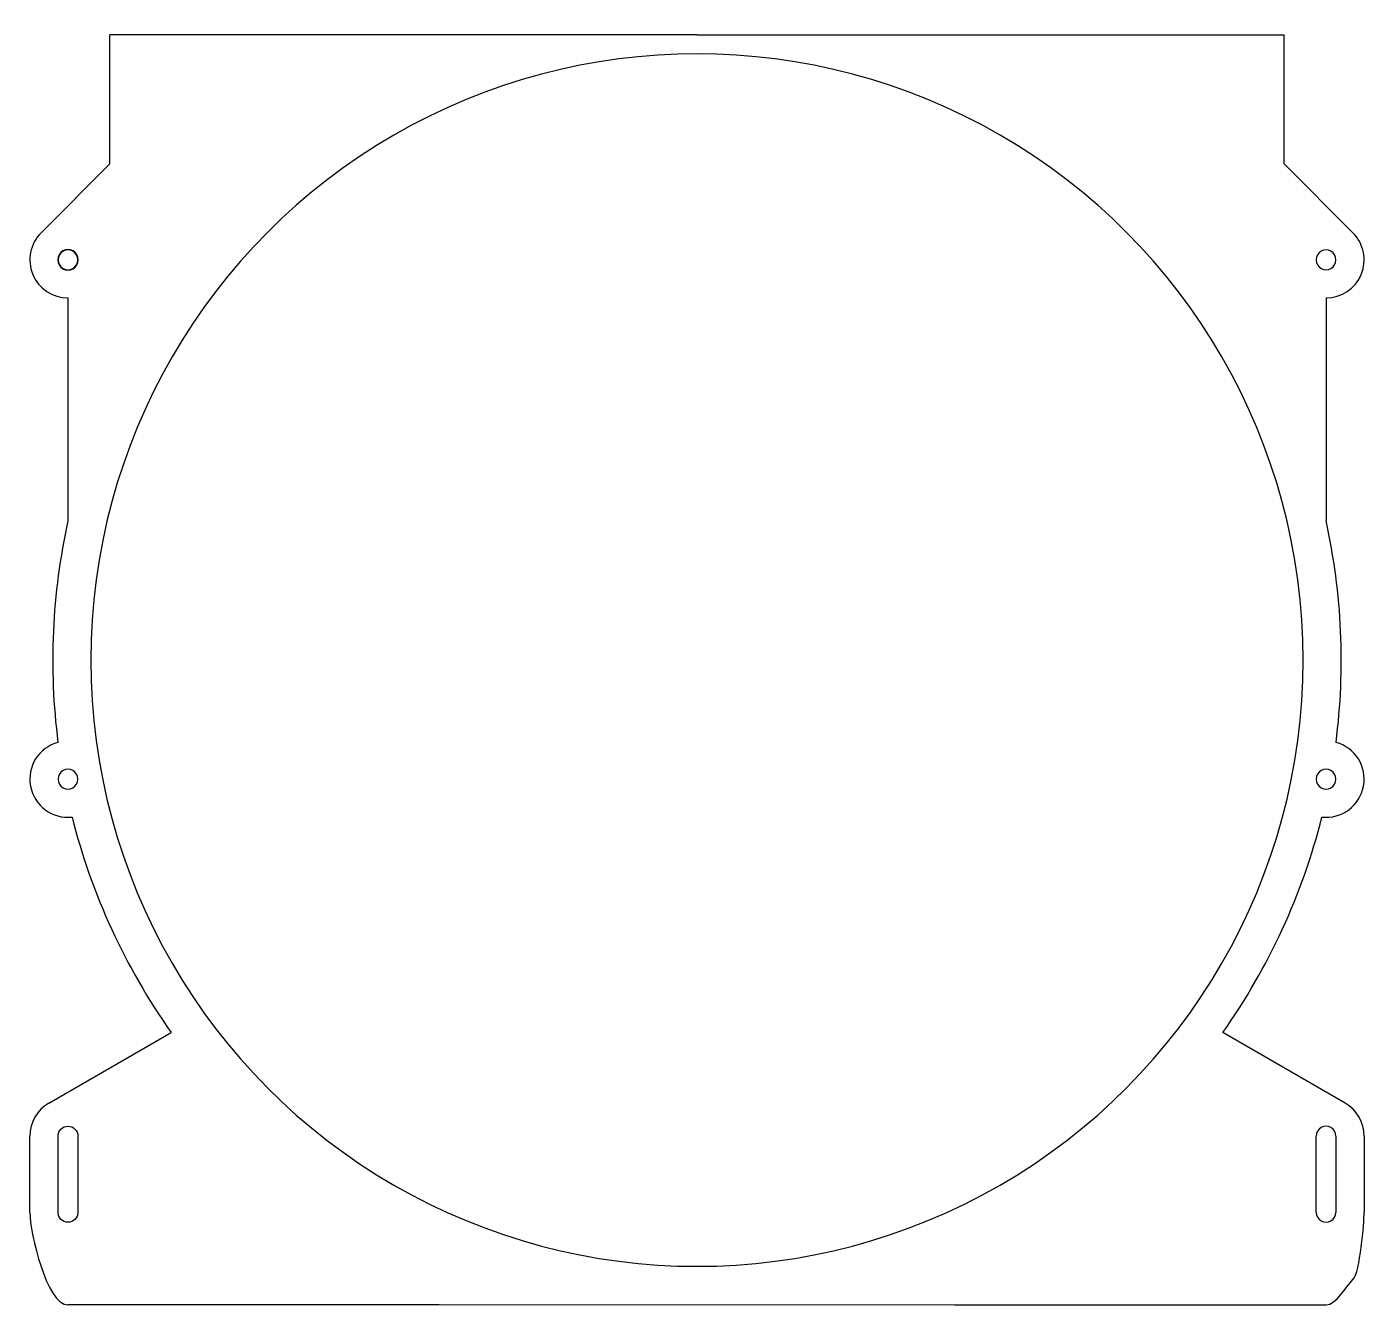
# Model space of a CAD drawing. Extents: x -29.3 to 63.7, y -35.7 to 53.
import ezdxf

# ---------------------------------------------------------------- set-up
doc = ezdxf.new("R2010")
doc.units = 0
doc.layers.add('Layer_1', color=7, linetype='CONTINUOUS')

msp = doc.modelspace()

# ---------------------------------------------------------------- linework, layer by layer
at = {"layer": 'Layer_1', "color": 7}
for points in [[(-23.544659, 43.495415), (-23.544659, 52.45364)], [(17.201174, 52.45364), (-23.544659, 52.45364)], [(17.201174, 52.45364), (57.947007, 52.45364)], [(57.947007, 43.495415), (57.947007, 52.45364)], [(-28.325961, 38.714111), (-23.544659, 43.495415)], [(62.728308, 38.714114), (57.947007, 43.495415)], [(-26.941507, 37.329652), (-26.960214, 37.348358)], [(-26.455076, 37.531143), (-26.455076, 37.557602)], [(-25.767159, 36.843227), (-25.7407, 36.843227)], [(-25.767159, 36.843227), (-25.7407, 36.843227)], [(-25.767159, 36.843227), (-25.7407, 36.843227)], [(-26.455076, 36.155307), (-26.455076, 36.128849)], [(-26.455076, 34.197393), (-26.455076, 18.732847)], [(60.857421, 34.197393), (60.857421, 18.732855)], [(-27.778557, -21.682125), (-19.28918, -16.780785)], [(62.180338, -21.682125), (53.691364, -16.781015)], [(-29.100343, -29.265716), (-29.101402, -23.974039)], [(-27.142427, -29.265295), (-27.143485, -23.973626)], [(-25.767653, -23.973626), (-25.766595, -29.265295)], [(60.169504, -29.265142), (60.169504, -23.973486)], [(61.54534, -23.973486), (61.54534, -29.265142)], [(63.503257, -23.973486), (63.503257, -29.265142)], [(60.857421, -35.691217), (60.857421, -35.70995), (35.063861, -35.70995), (-0.704434, -35.691217), (-26.454512, -35.691217)]]:
    msp.add_lwpolyline(points, dxfattribs=at)
for points in [[(38.237216, 45.499398), (25.220252, 53.015542), (9.182095, 53.015542), (-3.834869, 45.499398)], [(-3.834869, 45.499398), (-16.851833, 37.983258), (-24.869641, 24.093072), (-24.867576, 9.061979)], [(59.269924, 9.061979), (59.27204, 24.093072), (51.254181, 37.983258), (38.237216, 45.499398)], [(-28.325961, 38.714111), (-29.082659, 37.957408), (-29.309026, 36.819388), (-28.899501, 35.830708)], [(63.301854, 35.830708), (63.711378, 36.81939), (63.485014, 37.957411), (62.728308, 38.714114)], [(-26.812322, 37.462055), (-27.033373, 37.334399), (-27.169517, 37.098494), (-27.169449, 36.843227)], [(-26.79909, 37.439137), (-27.011961, 37.316212), (-27.143064, 37.08904), (-27.142993, 36.843227)], [(-26.097832, 37.462055), (-26.318889, 37.589709), (-26.591263, 37.589709), (-26.812322, 37.462055)], [(-26.111062, 37.439137), (-26.323932, 37.562065), (-26.58622, 37.562065), (-26.79909, 37.439137)], [(-25.767159, 36.843227), (-25.767091, 37.08904), (-25.898192, 37.316212), (-26.111062, 37.439137)], [(-25.7407, 36.843227), (-25.740631, 37.098494), (-25.876775, 37.334399), (-26.097832, 37.462055)], [(60.513465, 37.438978), (60.300621, 37.316095), (60.169504, 37.088995), (60.169504, 36.843227)], [(61.201382, 37.438978), (60.988538, 37.561864), (60.726307, 37.561864), (60.513465, 37.438978)], [(61.54534, 36.843227), (61.54534, 37.088995), (61.414223, 37.316095), (61.201382, 37.438978)], [(-27.169449, 36.843227), (-27.169517, 36.587957), (-27.033373, 36.352051), (-26.812322, 36.224395)], [(-27.142993, 36.843227), (-27.143064, 36.59741), (-27.011961, 36.370239), (-26.79909, 36.247313)], [(-26.111062, 36.247313), (-25.898192, 36.370239), (-25.767091, 36.59741), (-25.767159, 36.843227)], [(-26.097832, 36.224395), (-25.876775, 36.352051), (-25.740631, 36.587957), (-25.7407, 36.843227)], [(60.169504, 36.843227), (60.169504, 36.597458), (60.300621, 36.370355), (60.513465, 36.247472)], [(61.201382, 36.247472), (61.414223, 36.370355), (61.54534, 36.597458), (61.54534, 36.843227)], [(-28.899501, 35.830708), (-28.489981, 34.842029), (-27.525218, 34.197393), (-26.455076, 34.197393)], [(-26.812322, 36.224395), (-26.591263, 36.096742), (-26.318889, 36.096742), (-26.097832, 36.224395)], [(-26.79909, 36.247313), (-26.58622, 36.124385), (-26.323932, 36.124385), (-26.111062, 36.247313)], [(60.513465, 36.247472), (60.726307, 36.124589), (60.988538, 36.124589), (61.201382, 36.247472)], [(60.857421, 34.197393), (61.927563, 34.197393), (62.892329, 34.842029), (63.301854, 35.830708)], [(-26.455076, 18.732847), (-27.573332, 13.684824), (-27.807595, 8.481102), (-27.147467, 3.353017)], [(61.549812, 3.353017), (62.209945, 8.481105), (61.975677, 13.684829), (60.857421, 18.732855)], [(-24.867576, 9.061979), (-24.869639, -5.969111), (-16.851833, -19.859302), (-3.834869, -27.375445)], [(38.237216, -27.375445), (51.254181, -19.859302), (59.271987, -5.969111), (59.269924, 9.061979)], [(-27.147467, 3.353017), (-28.480896, 2.991472), (-29.311679, 1.66484), (-29.054756, 0.307359)], [(63.457103, 0.307359), (63.714024, 1.66484), (62.883243, 2.991472), (61.549812, 3.353017)], [(-26.79909, 1.395304), (-27.011961, 1.272376), (-27.143064, 1.045205), (-27.142993, 0.799391)], [(-26.111062, 1.395304), (-26.323932, 1.518229), (-26.58622, 1.518229), (-26.79909, 1.395304)], [(-25.767159, 0.799391), (-25.767091, 1.045205), (-25.898192, 1.272376), (-26.111062, 1.395304)], [(60.513465, 1.395143), (60.300621, 1.272257), (60.169504, 1.045154), (60.169504, 0.799391)], [(61.201382, 1.395143), (60.988538, 1.518028), (60.726307, 1.518028), (60.513465, 1.395143)], [(61.54534, 0.799391), (61.54534, 1.045154), (61.414223, 1.272257), (61.201382, 1.395143)], [(-29.054756, 0.307359), (-28.797832, -1.050118), (-27.539709, -1.981391), (-26.166378, -1.830644)], [(-27.142993, 0.799391), (-27.143064, 0.553572), (-27.011961, 0.326401), (-26.79909, 0.203473)], [(-26.79909, 0.203473), (-26.58622, 0.080552), (-26.323932, 0.080552), (-26.111062, 0.203473)], [(-26.111062, 0.203473), (-25.898192, 0.326401), (-25.767091, 0.553572), (-25.767159, 0.799391)], [(60.169504, 0.799391), (60.169504, 0.553619), (60.300621, 0.32652), (60.513465, 0.203634)], [(60.513465, 0.203634), (60.726307, 0.080748), (60.988538, 0.080748), (61.201382, 0.203634)], [(60.568726, -1.830644), (61.942057, -1.981391), (63.200179, -1.050118), (63.457103, 0.307359)], [(61.201382, 0.203634), (61.414223, 0.32652), (61.54534, 0.553619), (61.54534, 0.799391)], [(-26.166378, -1.830644), (-24.81862, -7.196574), (-22.486738, -12.265784), (-19.28918, -16.780785)], [(53.691364, -16.781015), (56.889007, -12.265954), (59.220944, -7.196667), (60.568726, -1.830644)], [(-27.778557, -21.682125), (-28.597355, -22.154856), (-29.101674, -23.028574), (-29.101471, -23.974039)], [(63.503257, -23.973486), (63.503257, -23.028217), (62.998964, -22.154758), (62.180338, -21.682125)], [(61.201382, -23.377729), (60.988538, -23.254843), (60.726307, -23.254843), (60.513465, -23.377729)], [(-27.143482, -23.973626), (-27.143482, -23.59393), (-26.835275, -23.286281), (-26.45557, -23.286281)], [(-26.45557, -23.286281), (-26.075868, -23.286281), (-25.767969, -23.59393), (-25.767653, -23.973626)], [(60.513465, -23.377729), (60.300621, -23.500614), (60.169504, -23.727714), (60.169504, -23.973486)], [(61.54534, -23.973486), (61.54534, -23.727714), (61.414223, -23.500614), (61.201382, -23.377729)], [(-3.834869, -27.375445), (9.182095, -34.891586), (25.220252, -34.891586), (38.237216, -27.375445)], [(-29.100343, -29.265716), (-29.100343, -30.726748), (-27.915547, -35.691217), (-26.454512, -35.691217)], [(-26.454512, -29.95264), (-26.834211, -29.95264), (-27.142112, -29.644994), (-27.142427, -29.265295)], [(-25.766595, -29.265295), (-25.766939, -29.644994), (-26.074809, -29.95264), (-26.454512, -29.95264)], [(60.169504, -29.265142), (60.169504, -29.510913), (60.300621, -29.738013), (60.513465, -29.860899)], [(61.201382, -29.860899), (61.414223, -29.738013), (61.54534, -29.510913), (61.54534, -29.265142)], [(62.728311, -33.93621), (63.2245, -33.440018), (63.503257, -29.966864), (63.503257, -29.265142)], [(60.513465, -29.860899), (60.726307, -29.983785), (60.988538, -29.983785), (61.201382, -29.860899)], [(60.857421, -35.691217), (61.559141, -35.691217), (62.232119, -34.432401), (62.728311, -33.93621)]]:
    msp.add_open_spline(points, degree=3, dxfattribs=at)

doc.saveas('drawing.dxf')
